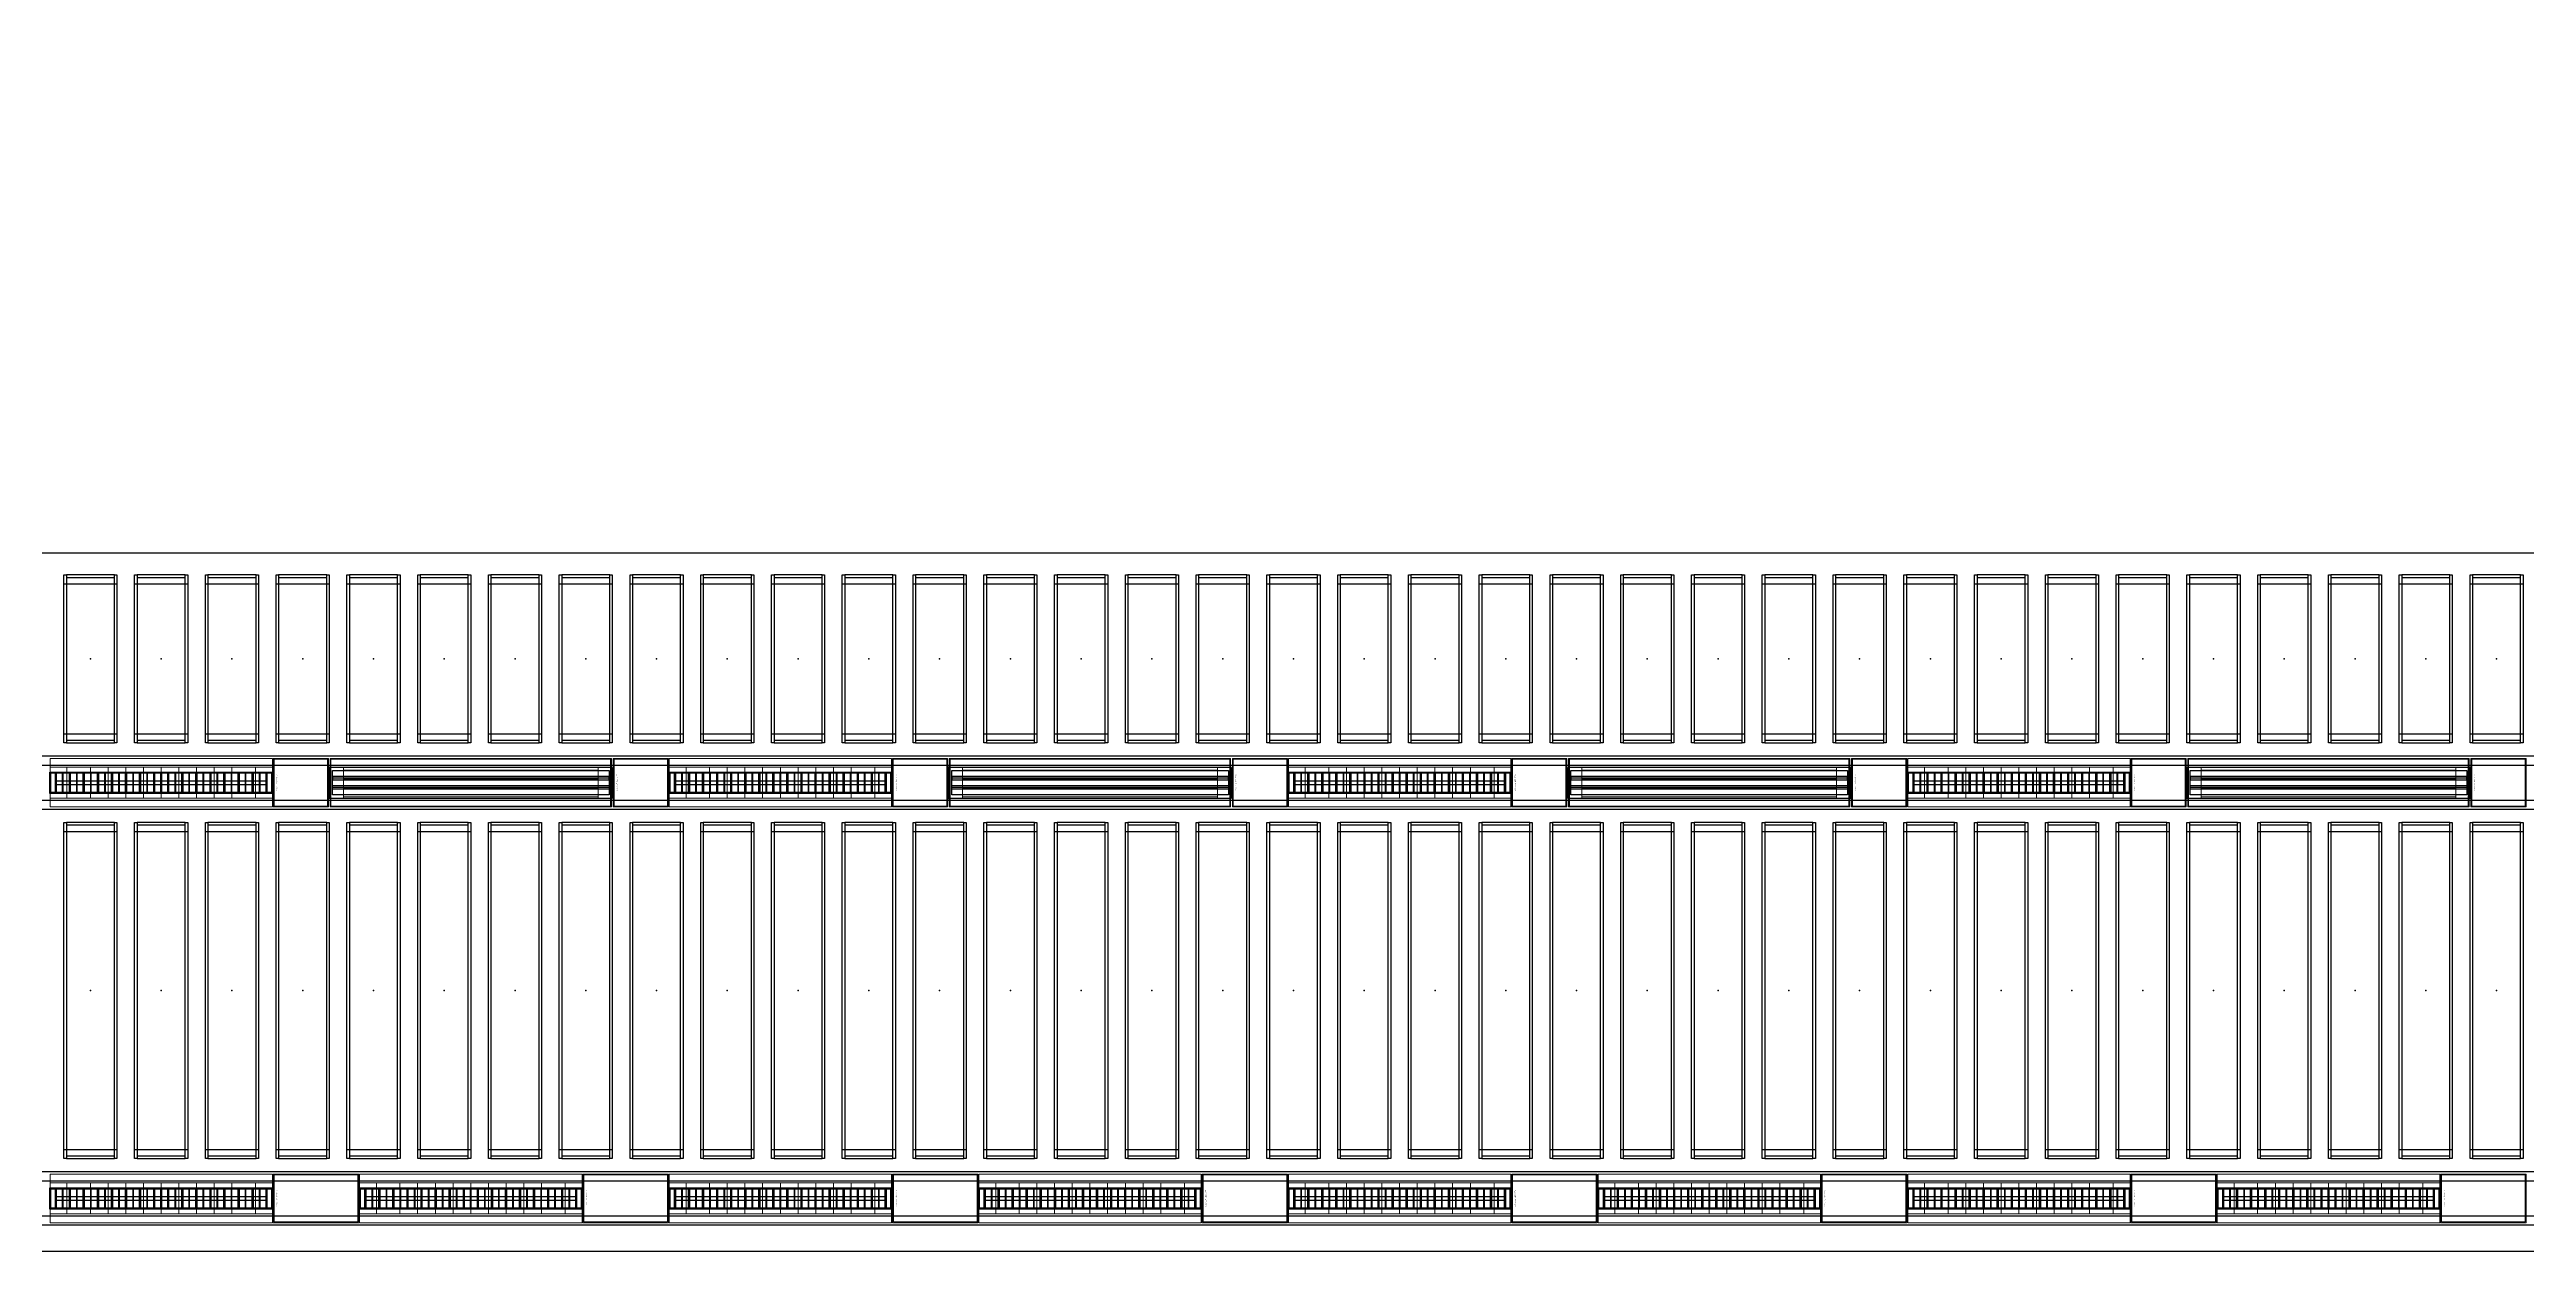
# Model space of a CAD drawing. Header units: millimetres. Extents: x 813027 to 1148939, y -931049 to -10.
# Drawn here: x 973509 to 987509, y -914295 to -907500 of the extents above; entities that cross this region are included whole.
import ezdxf
from ezdxf.enums import TextEntityAlignment as Align

# ---------------------------------------------------------------- set-up
doc = ezdxf.new("R2010")
doc.units = ezdxf.units.MM
doc.linetypes.add('DPA_Hidden 50', pattern=[3, 2, -1])
for name, color, linetype in [('000 - WIPEOUT', 250, 'Continuous'), ('001 - ASCESSORIES', 1, 'Continuous'), ('A04_TUBE SERIES', 2, 'Continuous'), ('A11_ALU.SOLID SHEET', 7, 'Continuous')]:
    doc.layers.add(name, color=color, linetype=linetype)
doc.layers.add('A-GLAZ-CURT', color=2, linetype='Continuous', lineweight=9)

# ---------------------------------------------------------------- blocks, each defined once
blk = doc.blocks.new('*U484')
at = {"layer": '001 - ASCESSORIES', "color": 0, "linetype": 'ByBlock'}
blk.add_lwpolyline([(800, 87), (-800, 87), (-800, -87), (800, -87)], close=True, dxfattribs=at)
at = {"layer": '001 - ASCESSORIES', "linetype": 'ByBlock'}
for points in [[(-782, 69), (782, 69), (782, -69), (-782, -69)], [(782, 36), (-782, 36), (-782, 16), (782, 16)], [(-782, -16), (782, -16), (782, -36), (-782, -36)]]:
    blk.add_lwpolyline(points, close=True, dxfattribs=at)
for points in [[(782, 26), (-782, 26)], [(-782, -26), (782, -26)]]:
    blk.add_lwpolyline(points, dxfattribs=at)
blk = doc.blocks.new('*U488')
at = {"layer": 'A11_ALU.SOLID SHEET', "color": 0}
blk.add_lwpolyline([(311.5, -98.8), (311.5, 98.8), (0, 98.8), (0, -98.8)], close=True, dxfattribs=at)
at = {"layer": 'Defpoints', "color": 250}
blk.add_point((0, 0), dxfattribs=at)
blk.add_text('AL.SHEET-HAT-TYPE-R', height=6, rotation=270, dxfattribs=at).set_placement((15, 0), align=Align.BOTTOM_CENTER)
blk = doc.blocks.new('*U485')
at = {"color": 1}
blk.add_wipeout([(628, -60), (-629, -60), (-629, 60), (628, 60)], dxfattribs=at).dxf.layer = '000 - WIPEOUT'
at = {"layer": '001 - ASCESSORIES', "color": 0}
blk.add_lwpolyline([(628, -60), (-629, -60), (-629, 60), (628, 60)], close=True, dxfattribs=at)
at = {"layer": '001 - ASCESSORIES'}
for points in [[(623, -55), (-624, -55), (-624, 55), (623, 55)], [(-593, -55), (-598, -55), (-598, 55), (-593, 55)], [(-559, -55), (-554, -55), (-554, 55), (-559, 55)], [(-514, -55), (-519, -55), (-519, 55), (-514, 55)], [(-479, -55), (-474, -55), (-474, 55), (-479, 55)], [(-435, -55), (-440, -55), (-440, 55), (-435, 55)], [(-400, -55), (-395, -55), (-395, 55), (-400, 55)], [(-355, -55), (-360, -55), (-360, 55), (-355, 55)], [(-320, -55), (-315, -55), (-315, 55), (-320, 55)], [(-276, -55), (-281, -55), (-281, 55), (-276, 55)], [(-241, -55), (-236, -55), (-236, 55), (-241, 55)], [(-196, -55), (-201, -55), (-201, 55), (-196, 55)], [(-161, -55), (-156, -55), (-156, 55), (-161, 55)], [(-117, -55), (-122, -55), (-122, 55), (-117, 55)], [(-82, -55), (-77, -55), (-77, 55), (-82, 55)], [(-37, -55), (-42, -55), (-42, 55), (-37, 55)], [(-3, -55), (3, -55), (3, 55), (-3, 55)], [(42, -55), (37, -55), (37, 55), (42, 55)], [(77, -55), (82, -55), (82, 55), (77, 55)], [(122, -55), (117, -55), (117, 55), (122, 55)], [(156, -55), (161, -55), (161, 55), (156, 55)], [(201, -55), (196, -55), (196, 55), (201, 55)], [(236, -55), (241, -55), (241, 55), (236, 55)], [(281, -55), (276, -55), (276, 55), (281, 55)], [(315, -55), (320, -55), (320, 55), (315, 55)], [(360, -55), (355, -55), (355, 55), (360, 55)], [(395, -55), (400, -55), (400, 55), (395, 55)], [(440, -55), (435, -55), (435, 55), (440, 55)], [(474, -55), (479, -55), (479, 55), (474, 55)], [(519, -55), (514, -55), (514, 55), (519, 55)], [(554, -55), (559, -55), (559, 55), (554, 55)], [(598, -55), (593, -55), (593, 55), (598, 55)]]:
    blk.add_lwpolyline(points, close=True, dxfattribs=at)
for points in [[(-593, 10), (-559, 10)], [(-554, 10), (-519, 10)], [(-514, 10), (-479, 10)], [(-474, 10), (-440, 10)], [(-435, 10), (-400, 10)], [(-395, 10), (-360, 10)], [(-355, 10), (-320, 10)], [(-315, 10), (-281, 10)], [(-276, 10), (-241, 10)], [(-236, 10), (-201, 10)], [(-196, 10), (-161, 10)], [(-156, 10), (-122, 10)], [(-117, 10), (-82, 10)], [(-77, 10), (-42, 10)], [(-37, 10), (-3, 10)], [(3, 10), (37, 10)], [(42, 10), (77, 10)], [(82, 10), (117, 10)], [(122, 10), (156, 10)], [(161, 10), (196, 10)], [(201, 10), (236, 10)], [(241, 10), (276, 10)], [(281, 10), (315, 10)], [(320, 10), (355, 10)], [(360, 10), (395, 10)], [(400, 10), (435, 10)], [(440, 10), (474, 10)], [(479, 10), (514, 10)], [(519, 10), (554, 10)], [(559, 10), (593, 10)], [(-593, -10), (-559, -10)], [(-554, -10), (-519, -10)], [(-514, -10), (-479, -10)], [(-474, -10), (-440, -10)], [(-435, -10), (-400, -10)], [(-395, -10), (-360, -10)], [(-355, -10), (-320, -10)], [(-315, -10), (-281, -10)], [(-276, -10), (-241, -10)], [(-236, -10), (-201, -10)], [(-196, -10), (-161, -10)], [(-156, -10), (-122, -10)], [(-117, -10), (-82, -10)], [(-77, -10), (-42, -10)], [(-37, -10), (-3, -10)], [(3, -10), (37, -10)], [(42, -10), (77, -10)], [(82, -10), (117, -10)], [(122, -10), (156, -10)], [(161, -10), (196, -10)], [(201, -10), (236, -10)], [(241, -10), (276, -10)], [(281, -10), (315, -10)], [(320, -10), (355, -10)], [(360, -10), (395, -10)], [(400, -10), (435, -10)], [(440, -10), (474, -10)], [(479, -10), (514, -10)], [(519, -10), (554, -10)], [(559, -10), (593, -10)]]:
    blk.add_lwpolyline(points, dxfattribs=at)
blk = doc.blocks.new('*U493')
at = {"layer": 'A11_ALU.SOLID SHEET', "color": 0}
blk.add_lwpolyline([(483, -98.8), (483, 98.8), (0, 98.8), (0, -98.8)], close=True, dxfattribs=at)
at = {"layer": 'Defpoints', "color": 250}
blk.add_point((0, 0), dxfattribs=at)
blk.add_text('AL.SHEET-HAT-TYPE-R', height=6, rotation=270, dxfattribs=at).set_placement((15, 0), align=Align.BOTTOM_CENTER)
blk = doc.blocks.new('*U495')
blk.add_wipeout([(-25, 0), (25, 0), (25, 134900), (-25, 134900)]).dxf.layer = '000 - WIPEOUT'
at = {"layer": 'A04_TUBE SERIES', "color": 0}
blk.add_lwpolyline([(-25, 0), (25, 0), (25, 134900), (-25, 134900)], close=True, dxfattribs=at)
blk.add_attdef('EXTR.OVL-LENGTH_', (-25, -59), '', height=5)
blk = doc.blocks.new('*U492')
blk.add_wipeout([(-25, 0), (25, 0), (25, 134900), (-25, 134900)]).dxf.layer = '000 - WIPEOUT'
at = {"layer": 'A04_TUBE SERIES', "color": 0}
blk.add_lwpolyline([(-25, 0), (25, 0), (25, 134900), (-25, 134900)], close=True, dxfattribs=at)
blk.add_attdef('EXTR.OVL-LENGTH_', (-25, -59), '', height=5)
blk = doc.blocks.new('*U515')
for p, q in [((-900.3, -13750), (-900.3, -13450)), ((900, -13450), (900, -13750)), ((-900.3, -14150), (-900.3, -13850)), ((900, -13850), (900, -14150)), ((-900.3, -14550), (-900.3, -14250)), ((900, -14250), (900, -14550)), ((-900.3, -14950), (-900.3, -14650)), ((900, -14650), (900, -14950)), ((-900.3, -15350), (-900.3, -15050)), ((900, -15050), (900, -15350)), ((-900.3, -15750), (-900.3, -15450)), ((900, -15450), (900, -15750)), ((-900.3, -16150), (-900.3, -15850)), ((900, -15850), (900, -16150)), ((-900.3, -16550), (-900.3, -16250)), ((900, -16250), (900, -16550)), ((-900.3, -16950), (-900.3, -16650)), ((900, -16650), (900, -16950)), ((-900.3, -17350), (-900.3, -17050)), ((900, -17050), (900, -17350)), ((-900.3, -17750), (-900.3, -17450)), ((900, -17450), (900, -17750)), ((-900.3, -18150), (-900.3, -17850)), ((900, -17850), (900, -18150)), ((-900.3, -18550), (-900.3, -18250)), ((900, -18250), (900, -18550)), ((-900.3, -18950), (-900.3, -18650)), ((900, -18650), (900, -18950)), ((-900.3, -19350), (-900.3, -19050)), ((900, -19050), (900, -19350)), ((-900.3, -19750), (-900.3, -19450)), ((900, -19450), (900, -19750)), ((-900.3, -20150), (-900.3, -19850)), ((900, -19850), (900, -20150)), ((-900.3, -20550), (-900.3, -20250)), ((900, -20250), (900, -20550)), ((-900.3, -20950), (-900.3, -20650)), ((900, -20650), (900, -20950)), ((-900.3, -21350), (-900.3, -21050)), ((900, -21050), (900, -21350)), ((-900.3, -21750), (-900.3, -21450)), ((900, -21450), (900, -21750)), ((-900.3, -22150), (-900.3, -21850)), ((900, -21850), (900, -22150)), ((-900.3, -22550), (-900.3, -22250)), ((900, -22250), (900, -22550)), ((-900.3, -22950), (-900.3, -22650)), ((900, -22650), (900, -22950)), ((-900.3, -23350), (-900.3, -23050)), ((900, -23050), (900, -23350)), ((-900.3, -23750), (-900.3, -23450)), ((900, -23450), (900, -23750)), ((-900.3, -24150), (-900.3, -23850)), ((900, -23850), (900, -24150)), ((-900.3, -24550), (-900.3, -24250)), ((900, -24250), (900, -24550)), ((-900.3, -24950), (-900.3, -24650)), ((900, -24650), (900, -24950)), ((-900.3, -25350), (-900.3, -25050)), ((900, -25050), (900, -25350)), ((-900.3, -25750), (-900.3, -25450)), ((900, -25450), (900, -25750)), ((-900.3, -26150), (-900.3, -25850)), ((900, -25850), (900, -26150)), ((-900.3, -26550), (-900.3, -26250)), ((900, -26250), (900, -26550)), ((-900.3, -26950), (-900.3, -26650)), ((900, -26650), (900, -26950)), ((-900.3, -27350), (-900.3, -27050)), ((900, -27050), (900, -27350))]:
    blk.add_line(p, q)
for p in [(0, -13600), (0, -14000), (0, -14400), (0, -14800), (0, -15200), (0, -15600), (0, -16000), (0, -16400), (0, -16800), (0, -17200), (0, -17600), (0, -18000), (0, -18400), (0, -18800), (0, -19200), (0, -19600), (0, -20000), (0, -20400), (0, -20800), (0, -21200), (0, -21600), (0, -22000), (0, -22400), (0, -22800), (0, -23200), (0, -23600), (0, -24000), (0, -24400), (0, -24800), (0, -25200), (0, -25600), (0, -26000), (0, -26400), (0, -26800), (0, -27200)]:
    blk.add_point(p)
at = {"layer": 'A11_ALU.SOLID SHEET', "color": 0}
for points in [[(-950, -13450), (950, -13450), (950, -13464), (-950, -13464)], [(-950, -13736), (-936, -13736), (-936, -13464), (-950, -13464)], [(950, -13464), (936, -13464), (936, -13736), (950, -13736)], [(-950, -13736), (950, -13736), (950, -13750), (-950, -13750)], [(-950, -13850), (950, -13850), (950, -13864), (-950, -13864)], [(-950, -14136), (-936, -14136), (-936, -13864), (-950, -13864)], [(950, -13864), (936, -13864), (936, -14136), (950, -14136)], [(-950, -14136), (950, -14136), (950, -14150), (-950, -14150)], [(-950, -14250), (950, -14250), (950, -14264), (-950, -14264)], [(-950, -14536), (-936, -14536), (-936, -14264), (-950, -14264)], [(950, -14264), (936, -14264), (936, -14536), (950, -14536)], [(-950, -14536), (950, -14536), (950, -14550), (-950, -14550)], [(-950, -14650), (950, -14650), (950, -14664), (-950, -14664)], [(-950, -14936), (-936, -14936), (-936, -14664), (-950, -14664)], [(950, -14664), (936, -14664), (936, -14936), (950, -14936)], [(-950, -14936), (950, -14936), (950, -14950), (-950, -14950)], [(-950, -15050), (950, -15050), (950, -15064), (-950, -15064)], [(-950, -15336), (-936, -15336), (-936, -15064), (-950, -15064)], [(950, -15064), (936, -15064), (936, -15336), (950, -15336)], [(-950, -15336), (950, -15336), (950, -15350), (-950, -15350)], [(-950, -15450), (950, -15450), (950, -15464), (-950, -15464)], [(-950, -15736), (-936, -15736), (-936, -15464), (-950, -15464)], [(950, -15464), (936, -15464), (936, -15736), (950, -15736)], [(-950, -15736), (950, -15736), (950, -15750), (-950, -15750)], [(-950, -15850), (950, -15850), (950, -15864), (-950, -15864)], [(-950, -16136), (-936, -16136), (-936, -15864), (-950, -15864)], [(950, -15864), (936, -15864), (936, -16136), (950, -16136)], [(-950, -16136), (950, -16136), (950, -16150), (-950, -16150)], [(-950, -16250), (950, -16250), (950, -16264), (-950, -16264)], [(-950, -16536), (-936, -16536), (-936, -16264), (-950, -16264)], [(950, -16264), (936, -16264), (936, -16536), (950, -16536)], [(-950, -16536), (950, -16536), (950, -16550), (-950, -16550)], [(-950, -16650), (950, -16650), (950, -16664), (-950, -16664)], [(-950, -16936), (-936, -16936), (-936, -16664), (-950, -16664)], [(950, -16664), (936, -16664), (936, -16936), (950, -16936)], [(-950, -16936), (950, -16936), (950, -16950), (-950, -16950)], [(-950, -17050), (950, -17050), (950, -17064), (-950, -17064)], [(-950, -17336), (-936, -17336), (-936, -17064), (-950, -17064)], [(950, -17064), (936, -17064), (936, -17336), (950, -17336)], [(-950, -17336), (950, -17336), (950, -17350), (-950, -17350)], [(-950, -17450), (950, -17450), (950, -17464), (-950, -17464)], [(-950, -17736), (-936, -17736), (-936, -17464), (-950, -17464)], [(950, -17464), (936, -17464), (936, -17736), (950, -17736)], [(-950, -17736), (950, -17736), (950, -17750), (-950, -17750)], [(-950, -17850), (950, -17850), (950, -17864), (-950, -17864)], [(-950, -18136), (-936, -18136), (-936, -17864), (-950, -17864)], [(950, -17864), (936, -17864), (936, -18136), (950, -18136)], [(-950, -18136), (950, -18136), (950, -18150), (-950, -18150)], [(-950, -18250), (950, -18250), (950, -18264), (-950, -18264)], [(-950, -18536), (-936, -18536), (-936, -18264), (-950, -18264)], [(950, -18264), (936, -18264), (936, -18536), (950, -18536)], [(-950, -18536), (950, -18536), (950, -18550), (-950, -18550)], [(-950, -18650), (950, -18650), (950, -18664), (-950, -18664)], [(-950, -18936), (-936, -18936), (-936, -18664), (-950, -18664)], [(950, -18664), (936, -18664), (936, -18936), (950, -18936)], [(-950, -18936), (950, -18936), (950, -18950), (-950, -18950)], [(-950, -19050), (950, -19050), (950, -19064), (-950, -19064)], [(-950, -19336), (-936, -19336), (-936, -19064), (-950, -19064)], [(950, -19064), (936, -19064), (936, -19336), (950, -19336)], [(-950, -19336), (950, -19336), (950, -19350), (-950, -19350)], [(-950, -19450), (950, -19450), (950, -19464), (-950, -19464)], [(-950, -19736), (-936, -19736), (-936, -19464), (-950, -19464)], [(950, -19464), (936, -19464), (936, -19736), (950, -19736)], [(-950, -19736), (950, -19736), (950, -19750), (-950, -19750)], [(-950, -19850), (950, -19850), (950, -19864), (-950, -19864)], [(-950, -20136), (-936, -20136), (-936, -19864), (-950, -19864)], [(950, -19864), (936, -19864), (936, -20136), (950, -20136)], [(-950, -20136), (950, -20136), (950, -20150), (-950, -20150)], [(-950, -20250), (950, -20250), (950, -20264), (-950, -20264)], [(-950, -20536), (-936, -20536), (-936, -20264), (-950, -20264)], [(950, -20264), (936, -20264), (936, -20536), (950, -20536)], [(-950, -20536), (950, -20536), (950, -20550), (-950, -20550)], [(-950, -20650), (950, -20650), (950, -20664), (-950, -20664)], [(-950, -20936), (-936, -20936), (-936, -20664), (-950, -20664)], [(950, -20664), (936, -20664), (936, -20936), (950, -20936)], [(-950, -20936), (950, -20936), (950, -20950), (-950, -20950)], [(-950, -21050), (950, -21050), (950, -21064), (-950, -21064)], [(-950, -21336), (-936, -21336), (-936, -21064), (-950, -21064)], [(950, -21064), (936, -21064), (936, -21336), (950, -21336)], [(-950, -21336), (950, -21336), (950, -21350), (-950, -21350)], [(-950, -21450), (950, -21450), (950, -21464), (-950, -21464)], [(-950, -21736), (-936, -21736), (-936, -21464), (-950, -21464)], [(950, -21464), (936, -21464), (936, -21736), (950, -21736)], [(-950, -21736), (950, -21736), (950, -21750), (-950, -21750)], [(-950, -21850), (950, -21850), (950, -21864), (-950, -21864)], [(-950, -22136), (-936, -22136), (-936, -21864), (-950, -21864)], [(950, -21864), (936, -21864), (936, -22136), (950, -22136)], [(-950, -22136), (950, -22136), (950, -22150), (-950, -22150)], [(-950, -22250), (950, -22250), (950, -22264), (-950, -22264)], [(-950, -22536), (-936, -22536), (-936, -22264), (-950, -22264)], [(950, -22264), (936, -22264), (936, -22536), (950, -22536)], [(-950, -22536), (950, -22536), (950, -22550), (-950, -22550)], [(-950, -22650), (950, -22650), (950, -22664), (-950, -22664)], [(-950, -22936), (-936, -22936), (-936, -22664), (-950, -22664)], [(950, -22664), (936, -22664), (936, -22936), (950, -22936)], [(-950, -22936), (950, -22936), (950, -22950), (-950, -22950)], [(-950, -23050), (950, -23050), (950, -23064), (-950, -23064)], [(-950, -23336), (-936, -23336), (-936, -23064), (-950, -23064)], [(950, -23064), (936, -23064), (936, -23336), (950, -23336)], [(-950, -23336), (950, -23336), (950, -23350), (-950, -23350)], [(-950, -23450), (950, -23450), (950, -23464), (-950, -23464)], [(-950, -23736), (-936, -23736), (-936, -23464), (-950, -23464)], [(950, -23464), (936, -23464), (936, -23736), (950, -23736)], [(-950, -23736), (950, -23736), (950, -23750), (-950, -23750)], [(-950, -23850), (950, -23850), (950, -23864), (-950, -23864)], [(-950, -24136), (-936, -24136), (-936, -23864), (-950, -23864)], [(950, -23864), (936, -23864), (936, -24136), (950, -24136)], [(-950, -24136), (950, -24136), (950, -24150), (-950, -24150)], [(-950, -24250), (950, -24250), (950, -24264), (-950, -24264)], [(-950, -24536), (-936, -24536), (-936, -24264), (-950, -24264)], [(950, -24264), (936, -24264), (936, -24536), (950, -24536)], [(-950, -24536), (950, -24536), (950, -24550), (-950, -24550)], [(-950, -24650), (950, -24650), (950, -24664), (-950, -24664)], [(-950, -24936), (-936, -24936), (-936, -24664), (-950, -24664)], [(950, -24664), (936, -24664), (936, -24936), (950, -24936)], [(-950, -24936), (950, -24936), (950, -24950), (-950, -24950)], [(-950, -25050), (950, -25050), (950, -25064), (-950, -25064)], [(-950, -25336), (-936, -25336), (-936, -25064), (-950, -25064)], [(950, -25064), (936, -25064), (936, -25336), (950, -25336)], [(-950, -25336), (950, -25336), (950, -25350), (-950, -25350)], [(-950, -25450), (950, -25450), (950, -25464), (-950, -25464)], [(-950, -25736), (-936, -25736), (-936, -25464), (-950, -25464)], [(950, -25464), (936, -25464), (936, -25736), (950, -25736)], [(-950, -25736), (950, -25736), (950, -25750), (-950, -25750)], [(-950, -25850), (950, -25850), (950, -25864), (-950, -25864)], [(-950, -26136), (-936, -26136), (-936, -25864), (-950, -25864)], [(950, -25864), (936, -25864), (936, -26136), (950, -26136)], [(-950, -26136), (950, -26136), (950, -26150), (-950, -26150)], [(-950, -26250), (950, -26250), (950, -26264), (-950, -26264)], [(-950, -26536), (-936, -26536), (-936, -26264), (-950, -26264)], [(950, -26264), (936, -26264), (936, -26536), (950, -26536)], [(-950, -26536), (950, -26536), (950, -26550), (-950, -26550)], [(-950, -26650), (950, -26650), (950, -26664), (-950, -26664)], [(-950, -26936), (-936, -26936), (-936, -26664), (-950, -26664)], [(950, -26664), (936, -26664), (936, -26936), (950, -26936)], [(-950, -26936), (950, -26936), (950, -26950), (-950, -26950)], [(-950, -27050), (950, -27050), (950, -27064), (-950, -27064)], [(-950, -27336), (-936, -27336), (-936, -27064), (-950, -27064)], [(950, -27064), (936, -27064), (936, -27336), (950, -27336)], [(-950, -27336), (950, -27336), (950, -27350), (-950, -27350)]]:
    blk.add_lwpolyline(points, close=True, dxfattribs=at)
blk = doc.blocks.new('*U565')
for p, q in [((-425.3, 4050), (-425.3, 4350)), ((425, 4350), (425, 4050)), ((-425.3, 3650), (-425.3, 3950)), ((425, 3950), (425, 3650)), ((-425.3, 3250), (-425.3, 3550)), ((425, 3550), (425, 3250)), ((-425.3, 2850), (-425.3, 3150)), ((425, 3150), (425, 2850)), ((-425.3, 2450), (-425.3, 2750)), ((425, 2750), (425, 2450)), ((-425.3, 2050), (-425.3, 2350)), ((425, 2350), (425, 2050)), ((-425.3, 1650), (-425.3, 1950)), ((425, 1950), (425, 1650)), ((-425.3, 1250), (-425.3, 1550)), ((425, 1550), (425, 1250)), ((-425.3, 850), (-425.3, 1150)), ((425, 1150), (425, 850)), ((-425.3, 450), (-425.3, 750)), ((425, 750), (425, 450)), ((-425.3, 50), (-425.3, 350)), ((425, 350), (425, 50)), ((-425.3, -350), (-425.3, -50)), ((425, -50), (425, -350)), ((-425.3, -750), (-425.3, -450)), ((425, -450), (425, -750)), ((-425.3, -1150), (-425.3, -850)), ((425, -850), (425, -1150)), ((-425.3, -1550), (-425.3, -1250)), ((425, -1250), (425, -1550)), ((-425.3, -1950), (-425.3, -1650)), ((425, -1650), (425, -1950)), ((-425.3, -2350), (-425.3, -2050)), ((425, -2050), (425, -2350)), ((-425.3, -2750), (-425.3, -2450)), ((425, -2450), (425, -2750)), ((-425.3, -3150), (-425.3, -2850)), ((425, -2850), (425, -3150)), ((-425.3, -3550), (-425.3, -3250)), ((425, -3250), (425, -3550)), ((-425.3, -3950), (-425.3, -3650)), ((425, -3650), (425, -3950)), ((-425.3, -4350), (-425.3, -4050)), ((425, -4050), (425, -4350)), ((-425.3, -4750), (-425.3, -4450)), ((425, -4450), (425, -4750)), ((-425.3, -5150), (-425.3, -4850)), ((425, -4850), (425, -5150)), ((-425.3, -5550), (-425.3, -5250)), ((425, -5250), (425, -5550)), ((-425.3, -5950), (-425.3, -5650)), ((425, -5650), (425, -5950)), ((-425.3, -6350), (-425.3, -6050)), ((425, -6050), (425, -6350)), ((-425.3, -6750), (-425.3, -6450)), ((425, -6450), (425, -6750)), ((-425.3, -7150), (-425.3, -6850)), ((425, -6850), (425, -7150)), ((-425.3, -7550), (-425.3, -7250)), ((425, -7250), (425, -7550)), ((-425.3, -7950), (-425.3, -7650)), ((425, -7650), (425, -7950)), ((-425.3, -8350), (-425.3, -8050)), ((425, -8050), (425, -8350)), ((-425.3, -8750), (-425.3, -8450)), ((425, -8450), (425, -8750)), ((-425.3, -9150), (-425.3, -8850)), ((425, -8850), (425, -9150)), ((-425.3, -9550), (-425.3, -9250)), ((425, -9250), (425, -9550))]:
    blk.add_line(p, q)
for p in [(0, 4200), (0, 3800), (0, 3400), (0, 3000), (0, 2600), (0, 2200), (0, 1800), (0, 1400), (0, 1000), (0, 600), (0, 200), (0, -200), (0, -600), (0, -1000), (0, -1400), (0, -1800), (0, -2200), (0, -2600), (0, -3000), (0, -3400), (0, -3800), (0, -4200), (0, -4600), (0, -5000), (0, -5400), (0, -5800), (0, -6200), (0, -6600), (0, -7000), (0, -7400), (0, -7800), (0, -8200), (0, -8600), (0, -9000), (0, -9400)]:
    blk.add_point(p)
at = {"layer": 'A11_ALU.SOLID SHEET', "color": 0}
for points in [[(-475, 4350), (475, 4350), (475, 4336), (-475, 4336)], [(-475, 4064), (-461, 4064), (-461, 4336), (-475, 4336)], [(475, 4336), (461, 4336), (461, 4064), (475, 4064)], [(-475, 4064), (475, 4064), (475, 4050), (-475, 4050)], [(-475, 3950), (475, 3950), (475, 3936), (-475, 3936)], [(-475, 3664), (-461, 3664), (-461, 3936), (-475, 3936)], [(475, 3936), (461, 3936), (461, 3664), (475, 3664)], [(-475, 3664), (475, 3664), (475, 3650), (-475, 3650)], [(-475, 3550), (475, 3550), (475, 3536), (-475, 3536)], [(-475, 3264), (-461, 3264), (-461, 3536), (-475, 3536)], [(475, 3536), (461, 3536), (461, 3264), (475, 3264)], [(-475, 3264), (475, 3264), (475, 3250), (-475, 3250)], [(-475, 3150), (475, 3150), (475, 3136), (-475, 3136)], [(-475, 2864), (-461, 2864), (-461, 3136), (-475, 3136)], [(475, 3136), (461, 3136), (461, 2864), (475, 2864)], [(-475, 2864), (475, 2864), (475, 2850), (-475, 2850)], [(-475, 2750), (475, 2750), (475, 2736), (-475, 2736)], [(-475, 2464), (-461, 2464), (-461, 2736), (-475, 2736)], [(475, 2736), (461, 2736), (461, 2464), (475, 2464)], [(-475, 2464), (475, 2464), (475, 2450), (-475, 2450)], [(-475, 2350), (475, 2350), (475, 2336), (-475, 2336)], [(-475, 2064), (-461, 2064), (-461, 2336), (-475, 2336)], [(475, 2336), (461, 2336), (461, 2064), (475, 2064)], [(-475, 2064), (475, 2064), (475, 2050), (-475, 2050)], [(-475, 1950), (475, 1950), (475, 1936), (-475, 1936)], [(-475, 1664), (-461, 1664), (-461, 1936), (-475, 1936)], [(475, 1936), (461, 1936), (461, 1664), (475, 1664)], [(-475, 1664), (475, 1664), (475, 1650), (-475, 1650)], [(-475, 1550), (475, 1550), (475, 1536), (-475, 1536)], [(-475, 1264), (-461, 1264), (-461, 1536), (-475, 1536)], [(475, 1536), (461, 1536), (461, 1264), (475, 1264)], [(-475, 1264), (475, 1264), (475, 1250), (-475, 1250)], [(-475, 1150), (475, 1150), (475, 1136), (-475, 1136)], [(-475, 864), (-461, 864), (-461, 1136), (-475, 1136)], [(475, 1136), (461, 1136), (461, 864), (475, 864)], [(-475, 864), (475, 864), (475, 850), (-475, 850)], [(-475, 750), (475, 750), (475, 736), (-475, 736)], [(-475, 464), (-461, 464), (-461, 736), (-475, 736)], [(475, 736), (461, 736), (461, 464), (475, 464)], [(-475, 464), (475, 464), (475, 450), (-475, 450)], [(-475, 350), (475, 350), (475, 336), (-475, 336)], [(-475, 64), (-461, 64), (-461, 336), (-475, 336)], [(475, 336), (461, 336), (461, 64), (475, 64)], [(-475, 64), (475, 64), (475, 50), (-475, 50)], [(-475, -50), (475, -50), (475, -64), (-475, -64)], [(-475, -336), (-461, -336), (-461, -64), (-475, -64)], [(475, -64), (461, -64), (461, -336), (475, -336)], [(-475, -336), (475, -336), (475, -350), (-475, -350)], [(-475, -450), (475, -450), (475, -464), (-475, -464)], [(-475, -736), (-461, -736), (-461, -464), (-475, -464)], [(475, -464), (461, -464), (461, -736), (475, -736)], [(-475, -736), (475, -736), (475, -750), (-475, -750)], [(-475, -850), (475, -850), (475, -864), (-475, -864)], [(-475, -1136), (-461, -1136), (-461, -864), (-475, -864)], [(475, -864), (461, -864), (461, -1136), (475, -1136)], [(-475, -1136), (475, -1136), (475, -1150), (-475, -1150)], [(-475, -1250), (475, -1250), (475, -1264), (-475, -1264)], [(-475, -1536), (-461, -1536), (-461, -1264), (-475, -1264)], [(475, -1264), (461, -1264), (461, -1536), (475, -1536)], [(-475, -1536), (475, -1536), (475, -1550), (-475, -1550)], [(-475, -1650), (475, -1650), (475, -1664), (-475, -1664)], [(-475, -1936), (-461, -1936), (-461, -1664), (-475, -1664)], [(475, -1664), (461, -1664), (461, -1936), (475, -1936)], [(-475, -1936), (475, -1936), (475, -1950), (-475, -1950)], [(-475, -2050), (475, -2050), (475, -2064), (-475, -2064)], [(-475, -2336), (-461, -2336), (-461, -2064), (-475, -2064)], [(475, -2064), (461, -2064), (461, -2336), (475, -2336)], [(-475, -2336), (475, -2336), (475, -2350), (-475, -2350)], [(-475, -2450), (475, -2450), (475, -2464), (-475, -2464)], [(-475, -2736), (-461, -2736), (-461, -2464), (-475, -2464)], [(475, -2464), (461, -2464), (461, -2736), (475, -2736)], [(-475, -2736), (475, -2736), (475, -2750), (-475, -2750)], [(-475, -2850), (475, -2850), (475, -2864), (-475, -2864)], [(-475, -3136), (-461, -3136), (-461, -2864), (-475, -2864)], [(475, -2864), (461, -2864), (461, -3136), (475, -3136)], [(-475, -3136), (475, -3136), (475, -3150), (-475, -3150)], [(-475, -3250), (475, -3250), (475, -3264), (-475, -3264)], [(-475, -3536), (-461, -3536), (-461, -3264), (-475, -3264)], [(475, -3264), (461, -3264), (461, -3536), (475, -3536)], [(-475, -3536), (475, -3536), (475, -3550), (-475, -3550)], [(-475, -3650), (475, -3650), (475, -3664), (-475, -3664)], [(-475, -3936), (-461, -3936), (-461, -3664), (-475, -3664)], [(475, -3664), (461, -3664), (461, -3936), (475, -3936)], [(-475, -3936), (475, -3936), (475, -3950), (-475, -3950)], [(-475, -4050), (475, -4050), (475, -4064), (-475, -4064)], [(-475, -4336), (-461, -4336), (-461, -4064), (-475, -4064)], [(475, -4064), (461, -4064), (461, -4336), (475, -4336)], [(-475, -4336), (475, -4336), (475, -4350), (-475, -4350)], [(-475, -4450), (475, -4450), (475, -4464), (-475, -4464)], [(-475, -4736), (-461, -4736), (-461, -4464), (-475, -4464)], [(475, -4464), (461, -4464), (461, -4736), (475, -4736)], [(-475, -4736), (475, -4736), (475, -4750), (-475, -4750)], [(-475, -4850), (475, -4850), (475, -4864), (-475, -4864)], [(-475, -5136), (-461, -5136), (-461, -4864), (-475, -4864)], [(475, -4864), (461, -4864), (461, -5136), (475, -5136)], [(-475, -5136), (475, -5136), (475, -5150), (-475, -5150)], [(-475, -5250), (475, -5250), (475, -5264), (-475, -5264)], [(-475, -5536), (-461, -5536), (-461, -5264), (-475, -5264)], [(475, -5264), (461, -5264), (461, -5536), (475, -5536)], [(-475, -5536), (475, -5536), (475, -5550), (-475, -5550)], [(-475, -5650), (475, -5650), (475, -5664), (-475, -5664)], [(-475, -5936), (-461, -5936), (-461, -5664), (-475, -5664)], [(475, -5664), (461, -5664), (461, -5936), (475, -5936)], [(-475, -5936), (475, -5936), (475, -5950), (-475, -5950)], [(-475, -6050), (475, -6050), (475, -6064), (-475, -6064)], [(-475, -6336), (-461, -6336), (-461, -6064), (-475, -6064)], [(475, -6064), (461, -6064), (461, -6336), (475, -6336)], [(-475, -6336), (475, -6336), (475, -6350), (-475, -6350)], [(-475, -6450), (475, -6450), (475, -6464), (-475, -6464)], [(-475, -6736), (-461, -6736), (-461, -6464), (-475, -6464)], [(475, -6464), (461, -6464), (461, -6736), (475, -6736)], [(-475, -6736), (475, -6736), (475, -6750), (-475, -6750)], [(-475, -6850), (475, -6850), (475, -6864), (-475, -6864)], [(-475, -7136), (-461, -7136), (-461, -6864), (-475, -6864)], [(475, -6864), (461, -6864), (461, -7136), (475, -7136)], [(-475, -7136), (475, -7136), (475, -7150), (-475, -7150)], [(-475, -7250), (475, -7250), (475, -7264), (-475, -7264)], [(-475, -7536), (-461, -7536), (-461, -7264), (-475, -7264)], [(475, -7264), (461, -7264), (461, -7536), (475, -7536)], [(-475, -7536), (475, -7536), (475, -7550), (-475, -7550)], [(-475, -7650), (475, -7650), (475, -7664), (-475, -7664)], [(-475, -7936), (-461, -7936), (-461, -7664), (-475, -7664)], [(475, -7664), (461, -7664), (461, -7936), (475, -7936)], [(-475, -7936), (475, -7936), (475, -7950), (-475, -7950)], [(-475, -8050), (475, -8050), (475, -8064), (-475, -8064)], [(-475, -8336), (-461, -8336), (-461, -8064), (-475, -8064)], [(475, -8064), (461, -8064), (461, -8336), (475, -8336)], [(-475, -8336), (475, -8336), (475, -8350), (-475, -8350)], [(-475, -8450), (475, -8450), (475, -8464), (-475, -8464)], [(-475, -8736), (-461, -8736), (-461, -8464), (-475, -8464)], [(475, -8464), (461, -8464), (461, -8736), (475, -8736)], [(-475, -8736), (475, -8736), (475, -8750), (-475, -8750)], [(-475, -8850), (475, -8850), (475, -8864), (-475, -8864)], [(-475, -9136), (-461, -9136), (-461, -8864), (-475, -8864)], [(475, -8864), (461, -8864), (461, -9136), (475, -9136)], [(-475, -9136), (475, -9136), (475, -9150), (-475, -9150)], [(-475, -9250), (475, -9250), (475, -9264), (-475, -9264)], [(-475, -9536), (-461, -9536), (-461, -9264), (-475, -9264)], [(475, -9264), (461, -9264), (461, -9536), (475, -9536)], [(-475, -9536), (475, -9536), (475, -9550), (-475, -9550)]]:
    blk.add_lwpolyline(points, close=True, dxfattribs=at)
blk = doc.blocks.new('C-2-PP21-AR-4160-01-B_20250829-084416_NEWCL')
blk.add_lwpolyline([(-92235, -6455), (-84190, -6455), (-84190, -5820), (-81330, -5820), (-81330, -5345), (-56900, -5345), (-56900, -6455), (-41740, -6455), (-41740, -2500), (-29350, -2500), (-29350, -5482), (-19750, -5482), (-19750, -5480), (-19400, -5480), (-19400, -7995), (-19350, -7995), (-19350, -9295), (-154550, -9295)])
at = {"rotation": 90}
for name, p in [('*U565', (-69150, -5945)), ('*U515', (-86950, -7820))]:
    blk.add_blockref(name, p, dxfattribs=at)
for name, p in [('*U488', (-72316, -6645)), ('*U484', (-71200, -6645)), ('*U488', (-68816, -6645)), ('*U484', (-67700, -6645)), ('*U488', (-65316, -6645)), ('*U484', (-64200, -6645)), ('*U488', (-61816, -6645)), ('*U484', (-60700, -6645)), ('*U488', (-59895, -6645)), ('*U493', (-68816, -8995)), ('*U493', (-60066, -8995))]:
    blk.add_blockref(name, p)
for p in [(-72950, -6645), (-69450, -6645), (-65950, -6645), (-62450, -6645), (-69450, -8995), (-60700, -8995)]:
    blk.add_blockref('*U485', p)
for name, p in [('*U488', (-70395, -6645)), ('*U488', (-66895, -6645)), ('*U488', (-63395, -6645)), ('*U493', (-70566, -8995)), ('*U493', (-61816, -8995))]:
    blk.add_blockref(name, p)
at = {"rotation": 270}
for p in [(-154400, -6520), (-154400, -6770)]:
    blk.add_blockref('*U492', p, dxfattribs=at)
for p in [(-71200, -8995), (-62450, -8995)]:
    blk.add_blockref('*U485', p)
for p in [(-72316, -8995), (-63566, -8995)]:
    blk.add_blockref('*U493', p)
for p in [(-72950, -8995), (-64200, -8995)]:
    blk.add_blockref('*U485', p)
blk.add_blockref('*U493', (-65316, -8995))
blk.add_blockref('*U485', (-65950, -8995))
blk.add_blockref('*U493', (-67066, -8995))
blk.add_blockref('*U485', (-67700, -8995))
for p in [(-154400, -8870), (-154400, -9120)]:
    blk.add_blockref('*U495', p, dxfattribs=at)
blk = doc.blocks.new('DPA_CP_Metal Ceiling Luminaire1 - Linear Luminaire 2-14739897-4160 - LOWER PLATFORM LEVEL - REFLECTED CEILING GENERAL PLAN')
at = {"layer": 'A-GLAZ-CURT'}
for p, q in [((901768, -114474), (901768, -114199)), ((901768, -114199), (903025, -114199)), ((901768, -114199), (901768, -114474)), ((903025, -114199), (901768, -114199)), ((901768, -114199), (903025, -114199)), ((903025, -114199), (903025, -114474)), ((903025, -114474), (903025, -114199)), ((901768, -114249), (901768, -114474)), ((901768, -114249), (903025, -114249)), ((903025, -114249), (903025, -114474)), ((901768, -114424), (903025, -114424)), ((903025, -114474), (901768, -114474)), ((903025, -114474), (901768, -114474)), ((901768, -114474), (903025, -114474))]:
    blk.add_line(p, q, dxfattribs=at)
at = {"layer": 'A-GLAZ-CURT', "linetype": 'DPA_Hidden 50'}
for p, q in [((901863, -114249), (901863, -114424)), ((901996, -114249), (901996, -114424)), ((902096, -114249), (902096, -114424)), ((902196, -114249), (902196, -114424)), ((902296, -114249), (902296, -114424)), ((902396, -114249), (902396, -114424)), ((902496, -114249), (902496, -114424)), ((902596, -114249), (902596, -114424)), ((902696, -114249), (902696, -114424)), ((902796, -114249), (902796, -114424)), ((902930, -114249), (902930, -114424))]:
    blk.add_line(p, q, dxfattribs=at)
blk = doc.blocks.new('DPA_CP_Metal Ceiling Panel - Horizontal with Gap-20306943-4160 - LOWER PLATFORM LEVEL - REFLECTED CEILING GENERAL PLAN')
at = {"layer": 'A-GLAZ-CURT'}
for p, q in [((910030, -114474), (910030, -114199)), ((910030, -114199), (910513, -114199)), ((910030, -114474), (910030, -114199)), ((910030, -114199), (910513, -114199)), ((910513, -114199), (910030, -114199)), ((910030, -114199), (910030, -114474)), ((910513, -114199), (910030, -114199)), ((910030, -114199), (910030, -114474)), ((910030, -114474), (910030, -114199)), ((910030, -114199), (910513, -114199)), ((910035, -114469), (910035, -114204)), ((910035, -114204), (910508, -114204)), ((910508, -114204), (910508, -114469)), ((910513, -114474), (910513, -114199)), ((910513, -114199), (910513, -114474)), ((910513, -114474), (910513, -114199)), ((910513, -114474), (910513, -114199)), ((910513, -114199), (910513, -114474)), ((910030, -114474), (910513, -114474)), ((910513, -114474), (910030, -114474)), ((910030, -114474), (910513, -114474)), ((910030, -114474), (910513, -114474)), ((910513, -114474), (910030, -114474)), ((910035, -114469), (910508, -114469))]:
    blk.add_line(p, q, dxfattribs=at)
blk = doc.blocks.new('DPA_CP_Metal Ceiling Air Supply - Linear Diffuser Air Supply-14762131-4160 - LOWER PLATFORM LEVEL - REFLECTED CEILING GENERAL PLAN')
at = {"layer": 'A-GLAZ-CURT'}
h = blk.add_hatch(dxfattribs=at)
h.set_pattern_fill('FP_13', color=256, style=0, pattern_type=2)
h.set_pattern_definition([(180, (909396.33, -109824.28), (6e-15, 50), [])])
h.paths.add_polyline_path([(908676, -109874), (910116, -109874), (910116, -109699), (908676, -109699)])
for p, q in [((908601, -109924), (908601, -109649)), ((908601, -109649), (910191, -109649)), ((908601, -109924), (908601, -109649)), ((908601, -109649), (910191, -109649)), ((910191, -109649), (908601, -109649)), ((908601, -109649), (908601, -109924)), ((910191, -109649), (908601, -109649)), ((908601, -109649), (908601, -109924)), ((908601, -109924), (908601, -109649)), ((908601, -109649), (910191, -109649)), ((908606, -109919), (908606, -109654)), ((908606, -109654), (910186, -109654)), ((910116, -109699), (908676, -109699)), ((908676, -109699), (908676, -109874)), ((908676, -109874), (908676, -109699)), ((908676, -109699), (910116, -109699)), ((908676, -109874), (908676, -109699)), ((908676, -109699), (910116, -109699)), ((910116, -109699), (908676, -109699)), ((908676, -109699), (908676, -109874)), ((910116, -109874), (910116, -109699)), ((910116, -109699), (910116, -109874)), ((910116, -109699), (910116, -109874)), ((910116, -109874), (910116, -109699)), ((910186, -109654), (910186, -109919)), ((910191, -109924), (910191, -109649)), ((910191, -109649), (910191, -109924)), ((910191, -109924), (910191, -109649)), ((910191, -109924), (910191, -109649)), ((910191, -109649), (910191, -109924)), ((908676, -109874), (910116, -109874)), ((910116, -109874), (908676, -109874)), ((910116, -109874), (908676, -109874)), ((908676, -109874), (910116, -109874)), ((908601, -109924), (910191, -109924)), ((910191, -109924), (908601, -109924)), ((908601, -109924), (910191, -109924)), ((908601, -109924), (910191, -109924)), ((910191, -109924), (908601, -109924)), ((908606, -109919), (910186, -109919))]:
    blk.add_line(p, q, dxfattribs=at)
blk = doc.blocks.new('DPA_CP_Metal Ceiling Panel - Horizontal with Gap-20308794-4160 - LOWER PLATFORM LEVEL - REFLECTED CEILING GENERAL PLAN')
at = {"layer": 'A-GLAZ-CURT'}
for p, q in [((910201, -109924), (910201, -109649)), ((910201, -109649), (910513, -109649)), ((910201, -109924), (910201, -109649)), ((910201, -109649), (910513, -109649)), ((910513, -109649), (910201, -109649)), ((910201, -109649), (910201, -109924)), ((910513, -109649), (910201, -109649)), ((910201, -109649), (910201, -109924)), ((910201, -109924), (910201, -109649)), ((910201, -109649), (910513, -109649)), ((910206, -109919), (910206, -109654)), ((910206, -109654), (910508, -109654)), ((910508, -109654), (910508, -109919)), ((910513, -109924), (910513, -109649)), ((910513, -109649), (910513, -109924)), ((910513, -109924), (910513, -109649)), ((910513, -109924), (910513, -109649)), ((910513, -109649), (910513, -109924)), ((910201, -109924), (910513, -109924)), ((910513, -109924), (910201, -109924)), ((910201, -109924), (910513, -109924)), ((910201, -109924), (910513, -109924)), ((910513, -109924), (910201, -109924)), ((910206, -109919), (910508, -109919))]:
    blk.add_line(p, q, dxfattribs=at)

msp = doc.modelspace()

# ---------------------------------------------------------------- block references
msp.add_blockref('C-2-PP21-AR-4160-01-B_20250829-084416_NEWCL', (1047090, -905000))

# ---------------------------------------------------------------- next in the draw order: block references
at = {"layer": 'A-GLAZ-CURT'}
for name, p in [('DPA_CP_Metal Ceiling Luminaire1 - Linear Luminaire 2-14739897-4160 - LOWER PLATFORM LEVEL - REFLECTED CEILING GENERAL PLAN', (71743.7, -797308.2)), ('DPA_CP_Metal Ceiling Panel - Horizontal with Gap-20308794-4160 - LOWER PLATFORM LEVEL - REFLECTED CEILING GENERAL PLAN', (64572.2, -801858.2)), ('DPA_CP_Metal Ceiling Air Supply - Linear Diffuser Air Supply-14762131-4160 - LOWER PLATFORM LEVEL - REFLECTED CEILING GENERAL PLAN', (66493.7, -801858.2)), ('DPA_CP_Metal Ceiling Panel - Horizontal with Gap-20308794-4160 - LOWER PLATFORM LEVEL - REFLECTED CEILING GENERAL PLAN', (66493.7, -801858.2)), ('DPA_CP_Metal Ceiling Luminaire1 - Linear Luminaire 2-14739897-4160 - LOWER PLATFORM LEVEL - REFLECTED CEILING GENERAL PLAN', (75243.7, -797308.2)), ('DPA_CP_Metal Ceiling Panel - Horizontal with Gap-20308794-4160 - LOWER PLATFORM LEVEL - REFLECTED CEILING GENERAL PLAN', (68072.2, -801858.2)), ('DPA_CP_Metal Ceiling Air Supply - Linear Diffuser Air Supply-14762131-4160 - LOWER PLATFORM LEVEL - REFLECTED CEILING GENERAL PLAN', (69993.7, -801858.2)), ('DPA_CP_Metal Ceiling Panel - Horizontal with Gap-20308794-4160 - LOWER PLATFORM LEVEL - REFLECTED CEILING GENERAL PLAN', (69993.7, -801858.2)), ('DPA_CP_Metal Ceiling Luminaire1 - Linear Luminaire 2-14739897-4160 - LOWER PLATFORM LEVEL - REFLECTED CEILING GENERAL PLAN', (78743.7, -797308.2)), ('DPA_CP_Metal Ceiling Panel - Horizontal with Gap-20308794-4160 - LOWER PLATFORM LEVEL - REFLECTED CEILING GENERAL PLAN', (71572.2, -801858.2)), ('DPA_CP_Metal Ceiling Air Supply - Linear Diffuser Air Supply-14762131-4160 - LOWER PLATFORM LEVEL - REFLECTED CEILING GENERAL PLAN', (73493.7, -801858.2)), ('DPA_CP_Metal Ceiling Panel - Horizontal with Gap-20308794-4160 - LOWER PLATFORM LEVEL - REFLECTED CEILING GENERAL PLAN', (73493.7, -801858.2)), ('DPA_CP_Metal Ceiling Luminaire1 - Linear Luminaire 2-14739897-4160 - LOWER PLATFORM LEVEL - REFLECTED CEILING GENERAL PLAN', (82243.7, -797308.2)), ('DPA_CP_Metal Ceiling Panel - Horizontal with Gap-20308794-4160 - LOWER PLATFORM LEVEL - REFLECTED CEILING GENERAL PLAN', (75072.2, -801858.2)), ('DPA_CP_Metal Ceiling Air Supply - Linear Diffuser Air Supply-14762131-4160 - LOWER PLATFORM LEVEL - REFLECTED CEILING GENERAL PLAN', (76993.7, -801858.2)), ('DPA_CP_Metal Ceiling Panel - Horizontal with Gap-20308794-4160 - LOWER PLATFORM LEVEL - REFLECTED CEILING GENERAL PLAN', (76993.7, -801858.2)), ('DPA_CP_Metal Ceiling Luminaire1 - Linear Luminaire 2-14739897-4160 - LOWER PLATFORM LEVEL - REFLECTED CEILING GENERAL PLAN', (71743.7, -799658.2)), ('DPA_CP_Metal Ceiling Panel - Horizontal with Gap-20306943-4160 - LOWER PLATFORM LEVEL - REFLECTED CEILING GENERAL PLAN', (64743.7, -799658.2)), ('DPA_CP_Metal Ceiling Luminaire1 - Linear Luminaire 2-14739897-4160 - LOWER PLATFORM LEVEL - REFLECTED CEILING GENERAL PLAN', (73493.7, -799658.2)), ('DPA_CP_Metal Ceiling Panel - Horizontal with Gap-20306943-4160 - LOWER PLATFORM LEVEL - REFLECTED CEILING GENERAL PLAN', (66493.7, -799658.2)), ('DPA_CP_Metal Ceiling Luminaire1 - Linear Luminaire 2-14739897-4160 - LOWER PLATFORM LEVEL - REFLECTED CEILING GENERAL PLAN', (75243.7, -799658.2)), ('DPA_CP_Metal Ceiling Panel - Horizontal with Gap-20306943-4160 - LOWER PLATFORM LEVEL - REFLECTED CEILING GENERAL PLAN', (68243.7, -799658.2)), ('DPA_CP_Metal Ceiling Luminaire1 - Linear Luminaire 2-14739897-4160 - LOWER PLATFORM LEVEL - REFLECTED CEILING GENERAL PLAN', (76993.7, -799658.2)), ('DPA_CP_Metal Ceiling Panel - Horizontal with Gap-20306943-4160 - LOWER PLATFORM LEVEL - REFLECTED CEILING GENERAL PLAN', (69993.7, -799658.2)), ('DPA_CP_Metal Ceiling Luminaire1 - Linear Luminaire 2-14739897-4160 - LOWER PLATFORM LEVEL - REFLECTED CEILING GENERAL PLAN', (78743.7, -799658.2)), ('DPA_CP_Metal Ceiling Panel - Horizontal with Gap-20306943-4160 - LOWER PLATFORM LEVEL - REFLECTED CEILING GENERAL PLAN', (71743.7, -799658.2)), ('DPA_CP_Metal Ceiling Luminaire1 - Linear Luminaire 2-14739897-4160 - LOWER PLATFORM LEVEL - REFLECTED CEILING GENERAL PLAN', (80493.7, -799658.2)), ('DPA_CP_Metal Ceiling Panel - Horizontal with Gap-20306943-4160 - LOWER PLATFORM LEVEL - REFLECTED CEILING GENERAL PLAN', (73493.7, -799658.2)), ('DPA_CP_Metal Ceiling Luminaire1 - Linear Luminaire 2-14739897-4160 - LOWER PLATFORM LEVEL - REFLECTED CEILING GENERAL PLAN', (82243.7, -799658.2)), ('DPA_CP_Metal Ceiling Panel - Horizontal with Gap-20306943-4160 - LOWER PLATFORM LEVEL - REFLECTED CEILING GENERAL PLAN', (75243.7, -799658.2)), ('DPA_CP_Metal Ceiling Luminaire1 - Linear Luminaire 2-14739897-4160 - LOWER PLATFORM LEVEL - REFLECTED CEILING GENERAL PLAN', (83993.7, -799658.2)), ('DPA_CP_Metal Ceiling Panel - Horizontal with Gap-20306943-4160 - LOWER PLATFORM LEVEL - REFLECTED CEILING GENERAL PLAN', (76993.7, -799658.2))]:
    msp.add_blockref(name, p, dxfattribs=at)

doc.saveas('drawing.dxf')
